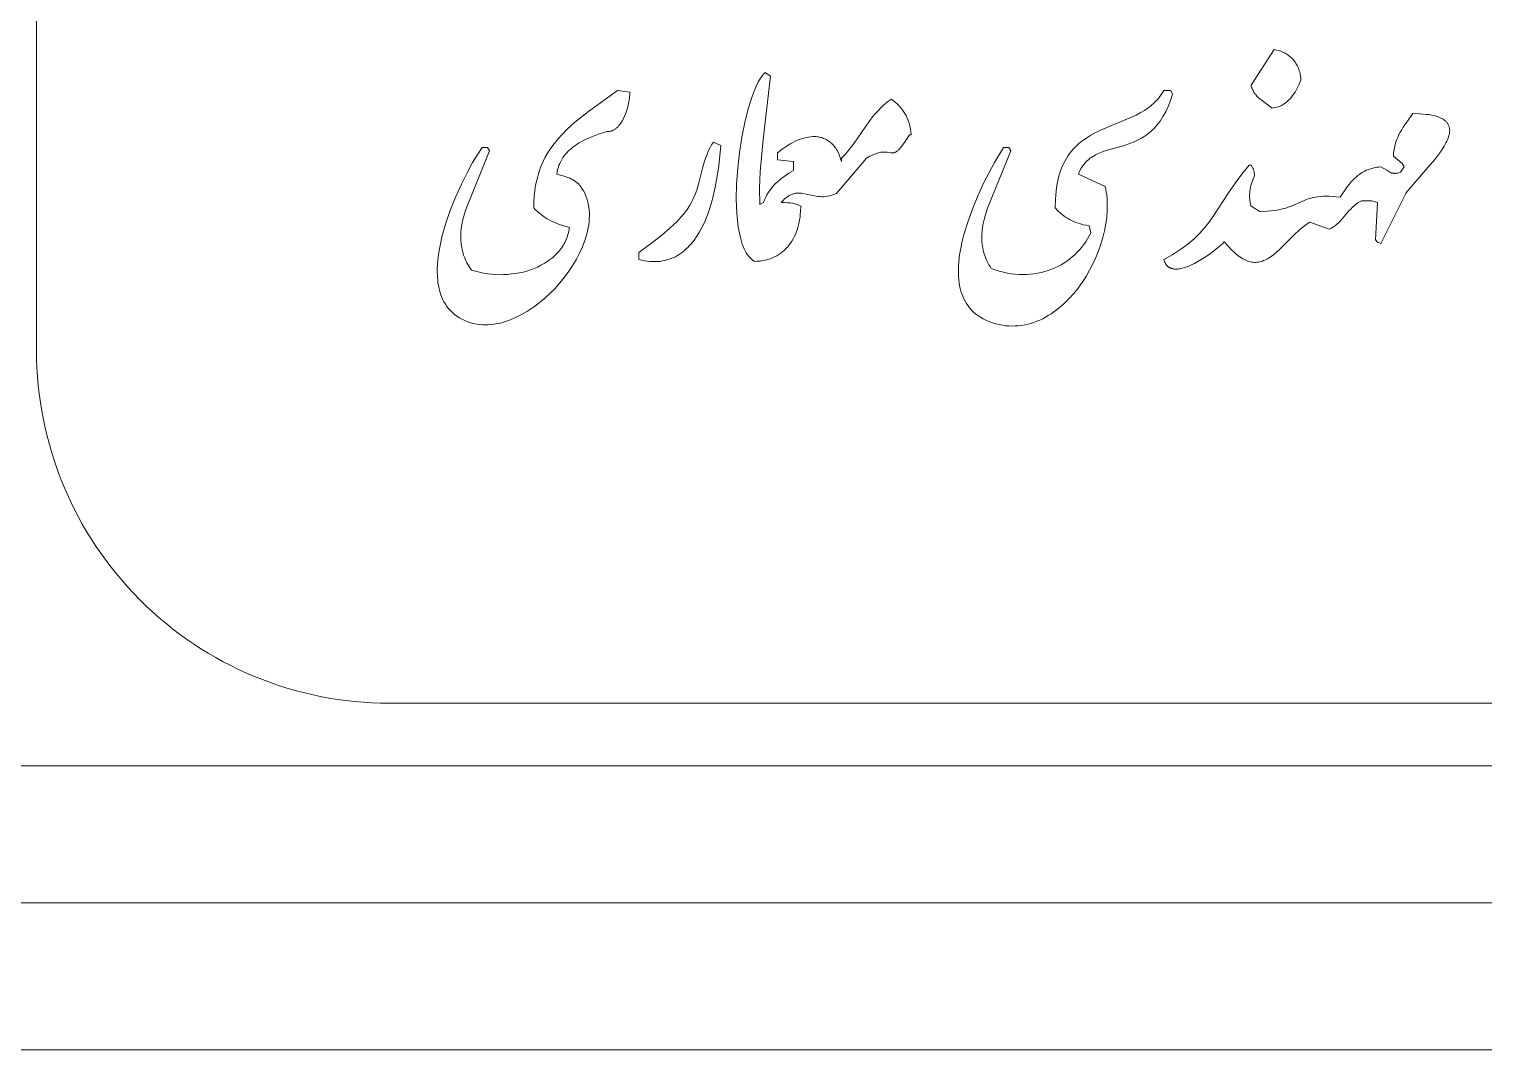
# Model space of a CAD drawing. Header units: metres. Extents: x 236 to 355, y 67 to 475.
# Drawn here: x 295.197 to 296.221, y 437.534 to 438.252 of the extents above; entities that cross this region are included whole.
import ezdxf

# ---------------------------------------------------------------- set-up
doc = ezdxf.new("R2010")
doc.units = ezdxf.units.M
doc.header["$LTSCALE"] = 0.007
doc.header["$MEASUREMENT"] = 0
doc.layers.add('6', color=6, linetype='Continuous')
doc.layers.add('H', color=7, linetype='Continuous')
doc.layers.add('decoration', color=251, linetype='Continuous', lineweight=18)

msp = doc.modelspace()

# ---------------------------------------------------------------- linework, layer by layer
at = {"layer": '6', "lineweight": 5}
for points in [[(311.8068, 457.1336), (283.5068, 457.1336), (283.5068, 437.5336), (311.8068, 437.5336)], [(311.7032, 457.03), (283.6103, 457.03), (283.6103, 437.6371), (311.7032, 437.6371)], [(311.6068, 456.9336), (283.7068, 456.9336), (283.7068, 437.7336), (311.6068, 437.7336)]]:
    msp.add_lwpolyline(points, close=True, dxfattribs=at)
at = {"layer": 'decoration', "lineweight": 5, "ltscale": 0.5}
msp.add_lwpolyline([(295.4506, 438.9433), (297.0253, 438.9433, -0.414214), (297.2679, 438.7008), (297.2679, 438.0202, -0.414214), (297.0253, 437.7776), (295.4506, 437.7776, -0.414214), (295.2021, 438.0261), (295.2021, 438.6949, -0.414214)], format="xyb", close=True, dxfattribs=at)
at = {"layer": 'H', "lineweight": 5}
for points in [[(296.0737, 438.2379), (296.0756, 438.2374), (296.0766, 438.2372), (296.0775, 438.2369), (296.0784, 438.2366), (296.0793, 438.2362), (296.0802, 438.2358), (296.081, 438.2354), (296.0818, 438.235), (296.0826, 438.2345), (296.0834, 438.234), (296.0841, 438.2335), (296.0848, 438.2329), (296.0855, 438.2323), (296.0862, 438.2317), (296.0868, 438.231), (296.0874, 438.2304), (296.088, 438.2296), (296.0885, 438.2289), (296.089, 438.2281), (296.0895, 438.2273), (296.09, 438.2265), (296.0904, 438.2256), (296.0908, 438.2248), (296.0911, 438.2238), (296.0914, 438.2229), (296.0917, 438.2219), (296.0919, 438.2209), (296.0921, 438.2199), (296.0923, 438.2188), (296.0924, 438.2177), (296.0925, 438.2166), (296.0912, 438.2135), (296.0899, 438.2106), (296.0892, 438.2092), (296.0884, 438.2079), (296.0876, 438.2066), (296.0867, 438.2054), (296.0858, 438.2042), (296.0849, 438.2031), (296.0838, 438.2021), (296.0827, 438.2011), (296.0815, 438.2001), (296.0802, 438.1993), (296.0789, 438.1985), (296.0774, 438.1978), (296.0724, 438.1965), (296.0635, 438.2032), (296.0625, 438.2041), (296.0616, 438.2051), (296.0611, 438.2056), (296.0607, 438.2061), (296.0602, 438.2067), (296.0598, 438.2072), (296.0594, 438.2078), (296.0591, 438.2085), (296.0587, 438.2091), (296.0584, 438.2098), (296.0581, 438.2105), (296.0578, 438.2112), (296.0576, 438.212), (296.0574, 438.2128)], [(295.7353, 438.1589), (295.724, 438.1602), (295.724, 438.1652), (295.7273, 438.1677), (295.7307, 438.17), (295.7324, 438.1711), (295.734, 438.172), (295.7357, 438.1729), (295.7374, 438.1737), (295.7391, 438.1744), (295.7408, 438.175), (295.7424, 438.1755), (295.7441, 438.1759), (295.7457, 438.1762), (295.7473, 438.1764), (295.7489, 438.1765), (295.7497, 438.1765), (295.7505, 438.1765), (295.7512, 438.1765), (295.752, 438.1764), (295.7527, 438.1763), (295.7535, 438.1761), (295.7542, 438.176), (295.7549, 438.1758), (295.7556, 438.1756), (295.7563, 438.1753), (295.757, 438.175), (295.7577, 438.1747), (295.7584, 438.1744), (295.759, 438.174), (295.7597, 438.1736), (295.7603, 438.1731), (295.7609, 438.1726), (295.7616, 438.1721), (295.7621, 438.1716), (295.7627, 438.171), (295.7633, 438.1704), (295.7638, 438.1697), (295.7644, 438.169), (295.7649, 438.1683), (295.7654, 438.1675), (295.7659, 438.1667), (295.7668, 438.165), (295.7677, 438.1631), (295.7684, 438.1611), (295.7691, 438.1589), (295.7691, 438.1614), (295.7714, 438.1638), (295.7736, 438.1664), (295.7778, 438.1718), (295.7857, 438.1832), (295.7897, 438.1888), (295.7918, 438.1915), (295.794, 438.194), (295.7964, 438.1965), (295.7988, 438.1988), (295.8001, 438.1999), (295.8014, 438.2009), (295.8028, 438.2019), (295.8042, 438.2028), (295.8056, 438.2017), (295.807, 438.2006), (295.8082, 438.1995), (295.8095, 438.1983), (295.8106, 438.197), (295.8117, 438.1957), (295.8127, 438.1943), (295.8137, 438.1928), (295.8145, 438.1913), (295.8153, 438.1896), (295.816, 438.1879), (295.8166, 438.1861), (295.8171, 438.1841), (295.8175, 438.1821), (295.8178, 438.18), (295.818, 438.1777), (295.8168, 438.1777), (295.8143, 438.1738), (295.8122, 438.1707), (295.8112, 438.1695), (295.8104, 438.1684), (295.8096, 438.1675), (295.8092, 438.1672), (295.8088, 438.1668), (295.8084, 438.1665), (295.8081, 438.1662), (295.8078, 438.166), (295.8074, 438.1658), (295.8071, 438.1656), (295.8068, 438.1655), (295.8065, 438.1653), (295.8063, 438.1653), (295.8062, 438.1652), (295.806, 438.1652), (295.8058, 438.1652), (295.8057, 438.1651), (295.8055, 438.1651), (295.8052, 438.1651), (295.8049, 438.165), (295.8046, 438.165), (295.8043, 438.165), (295.804, 438.1651), (295.8037, 438.1651), (295.8011, 438.1655), (295.8003, 438.1656), (295.7995, 438.1656), (295.7986, 438.1656), (295.7976, 438.1656), (295.7966, 438.1655), (295.7955, 438.1653), (295.7943, 438.1649), (295.793, 438.1645), (295.7916, 438.164), (295.7901, 438.1633), (295.7884, 438.1624), (295.7867, 438.1614), (295.7654, 438.1364), (295.7637, 438.1357), (295.7622, 438.1352), (295.7606, 438.1348), (295.7592, 438.1345), (295.7577, 438.1343), (295.7563, 438.1342), (295.755, 438.1342), (295.7537, 438.1343), (295.7524, 438.1344), (295.7511, 438.1346), (295.7487, 438.135), (295.7441, 438.136), (295.7419, 438.1364), (295.7408, 438.1366), (295.7397, 438.1367), (295.7386, 438.1367), (295.7381, 438.1367), (295.7376, 438.1367), (295.737, 438.1366), (295.7365, 438.1366), (295.736, 438.1365), (295.7354, 438.1363), (295.7349, 438.1362), (295.7344, 438.136), (295.7338, 438.1358), (295.7333, 438.1356), (295.7327, 438.1353), (295.7322, 438.1351), (295.7316, 438.1347), (295.7311, 438.1344), (295.7305, 438.134), (295.73, 438.1335), (295.7294, 438.1331), (295.7288, 438.1326), (295.7277, 438.1314), (295.7265, 438.1301), (295.7289, 438.1301), (295.731, 438.13), (295.7328, 438.1298), (295.7345, 438.1296), (295.7353, 438.1294), (295.7361, 438.1292), (295.7368, 438.129), (295.7375, 438.1288), (295.7389, 438.1282), (295.7403, 438.1276), (295.7402, 438.1237), (295.74, 438.1218), (295.7398, 438.1199), (295.7395, 438.118), (295.7392, 438.1162), (295.7388, 438.1144), (295.7383, 438.1126), (295.7377, 438.1109), (295.7371, 438.1093), (295.7365, 438.1076), (295.7357, 438.106), (295.7349, 438.1045), (295.7341, 438.103), (295.7331, 438.1016), (295.7321, 438.1003), (295.7311, 438.099), (295.7299, 438.0977), (295.7288, 438.0966), (295.7275, 438.0955), (295.7262, 438.0944), (295.7248, 438.0935), (295.7234, 438.0926), (295.7219, 438.0918), (295.7203, 438.0911), (295.7187, 438.0905), (295.717, 438.09), (295.7153, 438.0895), (295.7135, 438.0892), (295.7116, 438.0889), (295.7097, 438.0888), (295.7077, 438.0887), (295.7072, 438.0891), (295.7066, 438.0894), (295.7061, 438.0898), (295.7056, 438.0902), (295.7051, 438.0907), (295.7046, 438.0912), (295.7041, 438.0917), (295.7037, 438.0922), (295.7032, 438.0928), (295.7028, 438.0934), (295.7019, 438.0947), (295.7012, 438.0961), (295.7004, 438.0976), (295.6998, 438.0992), (295.6991, 438.1009), (295.6985, 438.1027), (295.698, 438.1046), (295.6971, 438.1086), (295.6963, 438.1129), (295.6957, 438.1175), (295.6953, 438.1223), (295.6949, 438.1325), (295.6951, 438.1432), (295.6959, 438.1543), (295.6971, 438.1654), (295.6988, 438.1762), (295.7009, 438.1865), (295.7033, 438.1961), (295.706, 438.2047), (295.7074, 438.2085), (295.7089, 438.212), (295.7104, 438.215), (295.7112, 438.2164), (295.712, 438.2177), (295.7128, 438.2188), (295.7136, 438.2199), (295.714, 438.2203), (295.7144, 438.2208), (295.7148, 438.2212), (295.7152, 438.2216), (295.719, 438.2191), (295.7138, 438.1745), (295.7118, 438.1518), (295.7113, 438.1404), (295.7115, 438.1288), (295.714, 438.1301), (295.7147, 438.132), (295.7156, 438.1338), (295.7165, 438.1356), (295.7176, 438.1373), (295.7187, 438.1389), (295.7199, 438.1405), (295.7212, 438.142), (295.7226, 438.1434), (295.724, 438.1448), (295.7255, 438.1461), (295.727, 438.1473), (295.7286, 438.1485), (295.7319, 438.1507), (295.7353, 438.1527)], [(295.6112, 438.209), (295.62, 438.2078), (295.62, 438.2065), (295.6198, 438.2044), (295.6195, 438.2021), (295.6191, 438.1998), (295.6185, 438.1975), (295.6179, 438.1952), (295.6171, 438.193), (295.6162, 438.1908), (295.6152, 438.1887), (295.6147, 438.1877), (295.6141, 438.1868), (295.6135, 438.1859), (295.6129, 438.1851), (295.6123, 438.1843), (295.6116, 438.1835), (295.6109, 438.1829), (295.6106, 438.1826), (295.6102, 438.1823), (295.6098, 438.182), (295.6095, 438.1817), (295.6091, 438.1815), (295.6087, 438.1813), (295.6083, 438.181), (295.6079, 438.1809), (295.6075, 438.1807), (295.6071, 438.1806), (295.6067, 438.1804), (295.6063, 438.1803), (295.6059, 438.1803), (295.6054, 438.1802), (295.605, 438.1802), (295.6046, 438.1802), (295.6041, 438.1802), (295.6037, 438.1802), (295.5979, 438.1783), (295.5921, 438.176), (295.5892, 438.1747), (295.5864, 438.1733), (295.5837, 438.1718), (295.5812, 438.1701), (295.5799, 438.1692), (295.5788, 438.1682), (295.5776, 438.1672), (295.5765, 438.1662), (295.5755, 438.1651), (295.5745, 438.164), (295.5736, 438.1629), (295.5728, 438.1617), (295.572, 438.1604), (295.5713, 438.1591), (295.5706, 438.1577), (295.57, 438.1563), (295.5696, 438.1549), (295.5691, 438.1534), (295.5688, 438.1518), (295.5686, 438.1501), (295.5712, 438.1494), (295.5738, 438.1486), (295.5763, 438.1477), (295.5776, 438.1472), (295.5788, 438.1466), (295.5799, 438.146), (295.581, 438.1453), (295.582, 438.1446), (295.5825, 438.1442), (295.583, 438.1438), (295.5835, 438.1434), (295.5839, 438.143), (295.5843, 438.1426), (295.5847, 438.1421), (295.5851, 438.1416), (295.5855, 438.1411), (295.5858, 438.1406), (295.5862, 438.1401), (295.5872, 438.1384), (295.5882, 438.1366), (295.589, 438.1347), (295.5897, 438.1328), (295.5903, 438.1309), (295.5907, 438.1289), (295.5911, 438.1269), (295.5913, 438.1249), (295.5915, 438.1228), (295.5915, 438.1207), (295.5914, 438.1186), (295.5913, 438.1165), (295.591, 438.1143), (295.5907, 438.1122), (295.5902, 438.11), (295.5897, 438.1078), (295.589, 438.1056), (295.5883, 438.1034), (295.5866, 438.0989), (295.5846, 438.0945), (295.5824, 438.0902), (295.5798, 438.0859), (295.577, 438.0817), (295.574, 438.0775), (295.5707, 438.0736), (295.5673, 438.0697), (295.5637, 438.0661), (295.5599, 438.0626), (295.556, 438.0594), (295.552, 438.0564), (295.5479, 438.0537), (295.5437, 438.0513), (295.5395, 438.0491), (295.5373, 438.0482), (295.5352, 438.0473), (295.533, 438.0466), (295.5309, 438.0459), (295.5288, 438.0453), (295.5266, 438.0449), (295.5245, 438.0445), (295.5224, 438.0442), (295.5202, 438.0441), (295.5181, 438.044), (295.5161, 438.0441), (295.514, 438.0442), (295.5119, 438.0445), (295.5099, 438.0449), (295.5079, 438.0455), (295.5059, 438.0461), (295.5038, 438.047), (295.5018, 438.0479), (295.4999, 438.049), (295.4981, 438.0501), (295.4965, 438.0513), (295.495, 438.0527), (295.4936, 438.054), (295.4923, 438.0555), (295.4911, 438.057), (295.49, 438.0586), (295.489, 438.0603), (295.4881, 438.0621), (295.4873, 438.0639), (295.4867, 438.0657), (295.4861, 438.0676), (295.4856, 438.0696), (295.4851, 438.0716), (295.4848, 438.0737), (295.4846, 438.0758), (295.4844, 438.0779), (295.4843, 438.0824), (295.4845, 438.0869), (295.4849, 438.0916), (295.4856, 438.0963), (295.4865, 438.1011), (295.4876, 438.1059), (295.4904, 438.1156), (295.4937, 438.1252), (295.4974, 438.1344), (295.5014, 438.1431), (295.5054, 438.1511), (295.5092, 438.1582), (295.5128, 438.1642), (295.516, 438.1689), (295.5197, 438.1689), (295.521, 438.1664), (295.5044, 438.1253), (295.5028, 438.1199), (295.5021, 438.1172), (295.5016, 438.1145), (295.5012, 438.1118), (295.5009, 438.1091), (295.5008, 438.1065), (295.5009, 438.1038), (295.5011, 438.1011), (295.5015, 438.0984), (295.5018, 438.0971), (295.5021, 438.0957), (295.5025, 438.0944), (295.5029, 438.0931), (295.5034, 438.0917), (295.5039, 438.0904), (295.5045, 438.0891), (295.5052, 438.0877), (295.5059, 438.0864), (295.5067, 438.0851), (295.5075, 438.0838), (295.5084, 438.0825), (295.5112, 438.0817), (295.514, 438.081), (295.5168, 438.0804), (295.5196, 438.0799), (295.5224, 438.0796), (295.5253, 438.0794), (295.5281, 438.0793), (295.531, 438.0794), (295.5338, 438.0795), (295.5366, 438.0798), (295.5394, 438.0801), (295.5421, 438.0806), (295.5448, 438.0812), (295.5474, 438.0819), (295.55, 438.0828), (295.5525, 438.0837), (295.5549, 438.0847), (295.5573, 438.0859), (295.5595, 438.0871), (295.5617, 438.0885), (295.5637, 438.0899), (295.5657, 438.0915), (295.5675, 438.0932), (295.5692, 438.0949), (295.5708, 438.0968), (295.5715, 438.0978), (295.5722, 438.0988), (295.5729, 438.0998), (295.5735, 438.1008), (295.5741, 438.1019), (295.5746, 438.103), (295.5751, 438.1041), (295.5756, 438.1052), (295.576, 438.1064), (295.5763, 438.1076), (295.5767, 438.1088), (295.577, 438.11), (295.5772, 438.1113), (295.5774, 438.1125), (295.5734, 438.1137), (295.5697, 438.1149), (295.5663, 438.1163), (295.5647, 438.1171), (295.5632, 438.1179), (295.5617, 438.1187), (295.5603, 438.1196), (295.5589, 438.1206), (295.5575, 438.1216), (295.5562, 438.1227), (295.5549, 438.1238), (295.5536, 438.125), (295.5523, 438.1263), (295.5524, 438.1306), (295.5526, 438.1346), (295.553, 438.1386), (295.5536, 438.1423), (295.5544, 438.1459), (295.5553, 438.1494), (295.5564, 438.1527), (295.5576, 438.1559), (295.5589, 438.159), (295.5604, 438.162), (295.562, 438.1648), (295.5638, 438.1676), (295.5656, 438.1702), (295.5675, 438.1727), (295.5696, 438.1752), (295.5717, 438.1776), (295.5761, 438.1821), (295.5809, 438.1864), (295.5908, 438.1943)], [(295.996, 438.209), (296.001, 438.209), (296.0022, 438.2065), (296.0007, 438.2019), (295.999, 438.1978), (295.9973, 438.194), (295.9954, 438.1906), (295.9944, 438.189), (295.9934, 438.1875), (295.9923, 438.1861), (295.9913, 438.1848), (295.9902, 438.1835), (295.9891, 438.1823), (295.988, 438.1812), (295.9869, 438.1802), (295.9857, 438.1792), (295.9846, 438.1783), (295.9834, 438.1774), (295.9822, 438.1766), (295.9798, 438.1752), (295.9774, 438.1739), (295.975, 438.1728), (295.9725, 438.1718), (295.9675, 438.1701), (295.9578, 438.1674), (295.9532, 438.166), (295.951, 438.1651), (295.9489, 438.1642), (295.9479, 438.1637), (295.9469, 438.1631), (295.9459, 438.1626), (295.9449, 438.1619), (295.944, 438.1613), (295.9431, 438.1605), (295.9422, 438.1598), (295.9414, 438.1589), (295.9406, 438.1581), (295.9398, 438.1571), (295.939, 438.1561), (295.9383, 438.1551), (295.9376, 438.154), (295.937, 438.1528), (295.9364, 438.1515), (295.9358, 438.1501), (295.9546, 438.1414), (295.9551, 438.1394), (295.9555, 438.1373), (295.9558, 438.1352), (295.956, 438.1331), (295.9561, 438.1309), (295.9562, 438.1287), (295.9562, 438.1242), (295.9558, 438.1196), (295.9552, 438.115), (295.9543, 438.1103), (295.9531, 438.1055), (295.9517, 438.1008), (295.95, 438.0961), (295.9482, 438.0915), (295.9461, 438.0869), (295.9437, 438.0825), (295.9412, 438.0781), (295.9385, 438.0739), (295.9356, 438.0699), (295.9325, 438.0661), (295.9292, 438.0624), (295.9258, 438.059), (295.9222, 438.0559), (295.9185, 438.0531), (295.9166, 438.0518), (295.9146, 438.0505), (295.9127, 438.0494), (295.9107, 438.0483), (295.9086, 438.0474), (295.9066, 438.0465), (295.9045, 438.0457), (295.9024, 438.045), (295.9002, 438.0444), (295.8981, 438.044), (295.8959, 438.0436), (295.8937, 438.0433), (295.8914, 438.0432), (295.8892, 438.0431), (295.8869, 438.0432), (295.8846, 438.0434), (295.8823, 438.0438), (295.88, 438.0442), (295.8777, 438.0448), (295.8754, 438.0455), (295.873, 438.0464), (295.8706, 438.0474), (295.8687, 438.0483), (295.8668, 438.0494), (295.8651, 438.0505), (295.8634, 438.0517), (295.8619, 438.053), (295.8605, 438.0544), (295.8592, 438.0559), (295.8581, 438.0574), (295.857, 438.059), (295.856, 438.0606), (295.8551, 438.0623), (295.8544, 438.0641), (295.8537, 438.0659), (295.8531, 438.0678), (295.8526, 438.0697), (295.8522, 438.0717), (295.8518, 438.0737), (295.8516, 438.0757), (295.8514, 438.0778), (295.8513, 438.08), (295.8514, 438.0843), (295.8517, 438.0888), (295.8522, 438.0934), (295.853, 438.0981), (295.854, 438.1028), (295.8552, 438.1075), (295.8581, 438.1169), (295.8615, 438.1262), (295.8652, 438.1352), (295.8691, 438.1437), (295.8768, 438.1584), (295.8832, 438.1689), (295.8869, 438.1689), (295.8882, 438.1664), (295.8717, 438.1261), (295.8701, 438.1208), (295.8694, 438.1181), (295.8688, 438.1154), (295.8683, 438.1128), (295.868, 438.1101), (295.8678, 438.1074), (295.8678, 438.1047), (295.8679, 438.1021), (295.8682, 438.0994), (295.8685, 438.0981), (295.8687, 438.0968), (295.8691, 438.0954), (295.8694, 438.0941), (295.8699, 438.0928), (295.8703, 438.0915), (295.8709, 438.0902), (295.8715, 438.0889), (295.8721, 438.0876), (295.8728, 438.0863), (295.8736, 438.085), (295.8744, 438.0837), (295.8773, 438.0827), (295.8801, 438.0818), (295.883, 438.0811), (295.8858, 438.0805), (295.8886, 438.08), (295.8913, 438.0797), (295.8941, 438.0795), (295.8968, 438.0794), (295.8994, 438.0794), (295.9021, 438.0796), (295.9046, 438.0799), (295.9072, 438.0803), (295.9097, 438.0809), (295.9121, 438.0815), (295.9145, 438.0823), (295.9169, 438.0831), (295.9192, 438.0841), (295.9214, 438.0851), (295.9236, 438.0863), (295.9256, 438.0875), (295.9277, 438.0889), (295.9296, 438.0903), (295.9315, 438.0918), (295.9333, 438.0934), (295.935, 438.0951), (295.9367, 438.0968), (295.9382, 438.0987), (295.9397, 438.1006), (295.9411, 438.1025), (295.9423, 438.1046), (295.9435, 438.1066), (295.9446, 438.1088), (295.9433, 438.1138), (295.9412, 438.1141), (295.9393, 438.1145), (295.9374, 438.115), (295.9357, 438.1155), (295.934, 438.1161), (295.9324, 438.1167), (295.9309, 438.1174), (295.9295, 438.1182), (295.9281, 438.119), (295.9268, 438.1199), (295.9255, 438.1208), (295.9243, 438.1218), (295.9231, 438.1228), (295.9219, 438.1239), (295.9195, 438.1263), (295.9196, 438.1324), (295.9201, 438.1381), (295.9204, 438.1407), (295.9209, 438.1433), (295.9214, 438.1457), (295.9219, 438.148), (295.9226, 438.1502), (295.9233, 438.1524), (295.924, 438.1544), (295.9249, 438.1563), (295.9257, 438.1582), (295.9267, 438.1599), (295.9277, 438.1616), (295.9287, 438.1632), (295.9298, 438.1648), (295.931, 438.1662), (295.9322, 438.1676), (295.9334, 438.1689), (295.9347, 438.1702), (295.936, 438.1714), (295.9374, 438.1725), (295.9388, 438.1736), (295.9417, 438.1756), (295.9447, 438.1775), (295.9477, 438.1792), (295.9509, 438.1808), (295.9765, 438.1917), (295.9794, 438.1933), (295.9823, 438.195), (295.985, 438.1968), (295.9863, 438.1978), (295.9876, 438.1988), (295.9888, 438.1999), (295.99, 438.201), (295.9911, 438.2022), (295.9922, 438.2034), (295.9932, 438.2047), (295.9942, 438.2061), (295.9951, 438.2075)], [(296.1714, 438.1928), (296.1764, 438.1926), (296.1808, 438.1922), (296.1828, 438.192), (296.1846, 438.1916), (296.1863, 438.1913), (296.1878, 438.1908), (296.1893, 438.1904), (296.1905, 438.1898), (296.1911, 438.1896), (296.1917, 438.1893), (296.1922, 438.189), (296.1927, 438.1887), (296.1932, 438.1883), (296.1937, 438.188), (296.1941, 438.1877), (296.1945, 438.1873), (296.1948, 438.187), (296.1952, 438.1866), (296.1955, 438.1862), (296.1958, 438.1858), (296.196, 438.1854), (296.1963, 438.185), (296.1965, 438.1846), (296.1966, 438.1842), (296.1968, 438.1838), (296.1969, 438.1833), (296.197, 438.1829), (296.1971, 438.1824), (296.1972, 438.182), (296.1972, 438.1815), (296.1973, 438.181), (296.1973, 438.1805), (296.1972, 438.18), (296.1972, 438.1796), (296.1971, 438.1791), (296.1971, 438.1785), (296.1968, 438.1775), (296.1965, 438.1765), (296.1962, 438.1754), (296.1958, 438.1743), (296.1953, 438.1732), (296.1947, 438.1721), (296.1935, 438.1698), (296.192, 438.1675), (296.1904, 438.1651), (296.1868, 438.1604), (296.1789, 438.1512), (296.1715, 438.1429), (296.1686, 438.1393), (296.1674, 438.1378), (296.1664, 438.1364), (296.1489, 438.1013), (296.1477, 438.1017), (296.147, 438.102), (296.1466, 438.1021), (296.1466, 438.1021), (296.1465, 438.1021), (296.1465, 438.1021), (296.1465, 438.1021), (296.1465, 438.1021), (296.1465, 438.1021), (296.1465, 438.1021), (296.1465, 438.1021), (296.1465, 438.1021), (296.1465, 438.1021), (296.1465, 438.1021), (296.1465, 438.1021), (296.1465, 438.1021), (296.1465, 438.1021), (296.1465, 438.1021), (296.1465, 438.1021), (296.1465, 438.1021), (296.1465, 438.1021), (296.1465, 438.1021), (296.1465, 438.1021), (296.1465, 438.1021), (296.1465, 438.1021), (296.1465, 438.1021), (296.1465, 438.1021), (296.1465, 438.1021), (296.1465, 438.1021), (296.1465, 438.1021), (296.1465, 438.1021), (296.1465, 438.1021), (296.1465, 438.1021), (296.1465, 438.1021), (296.1465, 438.1021), (296.1465, 438.1021), (296.1465, 438.1021), (296.1465, 438.1021), (296.1465, 438.1021), (296.1465, 438.1021), (296.1465, 438.1021), (296.1465, 438.1021), (296.1465, 438.1021), (296.1465, 438.1021), (296.1465, 438.1021), (296.1465, 438.1021), (296.1465, 438.1021), (296.1465, 438.1021), (296.1465, 438.1021), (296.1465, 438.1021), (296.1465, 438.1021), (296.1465, 438.1021), (296.1465, 438.1021), (296.1465, 438.1021), (296.1465, 438.1021), (296.1465, 438.1021), (296.1465, 438.1021), (296.1465, 438.1021), (296.1465, 438.1021), (296.1465, 438.1021), (296.1465, 438.1021), (296.1465, 438.1021), (296.1465, 438.1021), (296.1465, 438.1021), (296.1465, 438.1021), (296.1465, 438.1021), (296.1465, 438.1021), (296.1465, 438.1021), (296.1465, 438.1021), (296.1465, 438.1021), (296.1465, 438.1021), (296.1465, 438.1021), (296.1465, 438.1021), (296.1465, 438.1021), (296.1465, 438.1021), (296.1465, 438.1021), (296.1465, 438.1021), (296.1465, 438.1021), (296.1465, 438.1021), (296.1465, 438.1021), (296.1465, 438.1021), (296.1465, 438.1021), (296.1465, 438.1021), (296.1465, 438.1021), (296.1465, 438.1021), (296.1465, 438.1021), (296.1465, 438.1021), (296.1465, 438.1021), (296.1464, 438.1021), (296.1464, 438.1021), (296.1464, 438.1021), (296.1464, 438.1021), (296.1464, 438.1021), (296.1464, 438.1021), (296.1464, 438.1021), (296.1464, 438.1021), (296.1464, 438.1021), (296.1464, 438.1021), (296.1464, 438.1021), (296.1464, 438.1021), (296.1464, 438.1021), (296.1464, 438.1021), (296.1464, 438.1021), (296.1464, 438.1021), (296.1464, 438.1021), (296.1464, 438.1021), (296.1464, 438.1021), (296.1464, 438.1021), (296.1464, 438.1021), (296.1464, 438.1021), (296.1464, 438.1021), (296.1464, 438.1022), (296.1464, 438.1022), (296.1464, 438.1022), (296.1464, 438.1022), (296.1464, 438.1022), (296.1464, 438.1022), (296.1464, 438.1022), (296.1464, 438.1022), (296.1464, 438.1022), (296.1464, 438.1022), (296.1464, 438.1022), (296.1464, 438.1022), (296.1464, 438.1022), (296.1464, 438.1022), (296.1464, 438.1022), (296.1464, 438.1022), (296.1464, 438.1022), (296.1464, 438.1022), (296.1464, 438.1022), (296.1451, 438.1038), (296.1464, 438.1301), (296.1426, 438.1313), (296.1351, 438.1313), (296.1342, 438.1309), (296.1333, 438.1304), (296.1325, 438.1298), (296.1317, 438.1293), (296.131, 438.1287), (296.1303, 438.1281), (296.1289, 438.1268), (296.1276, 438.1255), (296.1264, 438.1242), (296.124, 438.1214), (296.1217, 438.1186), (296.1204, 438.1172), (296.1191, 438.1159), (296.1176, 438.1146), (296.1169, 438.114), (296.1161, 438.1134), (296.1153, 438.1129), (296.1144, 438.1123), (296.1135, 438.1118), (296.1125, 438.1113), (296.0988, 438.1163), (296.0969, 438.1151), (296.0951, 438.1138), (296.0933, 438.1124), (296.0915, 438.1109), (296.0881, 438.1077), (296.0848, 438.1043), (296.0782, 438.0977), (296.0749, 438.0947), (296.0732, 438.0933), (296.0715, 438.0921), (296.0698, 438.0909), (296.069, 438.0904), (296.0681, 438.09), (296.0672, 438.0896), (296.0663, 438.0892), (296.0654, 438.0889), (296.0645, 438.0886), (296.0636, 438.0884), (296.0627, 438.0882), (296.0617, 438.0881), (296.0608, 438.088), (296.0598, 438.088), (296.0589, 438.0881), (296.0579, 438.0882), (296.0569, 438.0884), (296.0559, 438.0887), (296.0548, 438.089), (296.0538, 438.0895), (296.0527, 438.09), (296.0517, 438.0905), (296.0506, 438.0912), (296.0495, 438.0919), (296.0483, 438.0927), (296.0472, 438.0936), (296.046, 438.0946), (296.0436, 438.0968), (296.0412, 438.0995), (296.0386, 438.1025), (296.0381, 438.102), (296.0375, 438.1013), (296.0358, 438.0998), (296.0335, 438.0979), (296.0309, 438.0958), (296.0279, 438.0936), (296.0246, 438.0914), (296.0212, 438.0892), (296.0177, 438.0873), (296.0159, 438.0864), (296.0141, 438.0856), (296.0124, 438.0849), (296.0106, 438.0844), (296.009, 438.0839), (296.0081, 438.0837), (296.0073, 438.0835), (296.0065, 438.0834), (296.0058, 438.0833), (296.005, 438.0833), (296.0043, 438.0833), (296.0035, 438.0833), (296.0028, 438.0834), (296.0025, 438.0835), (296.0022, 438.0835), (296.0018, 438.0836), (296.0015, 438.0837), (296.0012, 438.0838), (296.0009, 438.0839), (296.0006, 438.0841), (296.0003, 438.0842), (296, 438.0844), (295.9997, 438.0845), (295.9994, 438.0847), (295.9991, 438.0849), (295.9989, 438.0851), (295.9986, 438.0853), (295.9984, 438.0856), (295.9981, 438.0858), (295.9979, 438.0861), (295.9977, 438.0864), (295.9975, 438.0867), (295.9973, 438.087), (295.9971, 438.0873), (295.9969, 438.0876), (295.9967, 438.088), (295.9966, 438.0884), (295.9964, 438.0887), (295.9962, 438.0891), (295.996, 438.09), (296.0024, 438.0936), (296.008, 438.0973), (296.013, 438.1009), (296.0173, 438.1046), (296.0212, 438.1084), (296.0246, 438.1122), (296.0278, 438.116), (296.0306, 438.12), (296.0416, 438.137), (296.0481, 438.1463), (296.0519, 438.1513), (296.0561, 438.1564), (296.0574, 438.1564), (296.0584, 438.1547), (296.0586, 438.1544), (296.0588, 438.1541), (296.0589, 438.1538), (296.059, 438.1536), (296.059, 438.1535), (296.0591, 438.1531), (296.0593, 438.1527), (296.0595, 438.1518), (296.0599, 438.1489), (296.0587, 438.1461), (296.0582, 438.1447), (296.0577, 438.1434), (296.0573, 438.1421), (296.057, 438.1408), (296.0568, 438.1395), (296.0566, 438.1382), (296.0565, 438.1369), (296.0564, 438.1356), (296.0564, 438.1344), (296.0565, 438.133), (296.0566, 438.1317), (296.0568, 438.1304), (296.0571, 438.129), (296.0574, 438.1276), (296.0637, 438.1238), (296.069, 438.124), (296.0736, 438.1245), (296.0757, 438.1248), (296.0776, 438.1252), (296.0795, 438.1256), (296.0811, 438.126), (296.0842, 438.127), (296.087, 438.1281), (296.092, 438.1304), (296.0944, 438.1314), (296.097, 438.1324), (296.0983, 438.1329), (296.0997, 438.1333), (296.1012, 438.1336), (296.1028, 438.1339), (296.1044, 438.1342), (296.1062, 438.1344), (296.1081, 438.1345), (296.1102, 438.1345), (296.1124, 438.1345), (296.1148, 438.1344), (296.1201, 438.1338), (296.1252, 438.1411), (296.1265, 438.1429), (296.128, 438.1446), (296.1295, 438.1463), (296.1311, 438.1478), (296.1319, 438.1485), (296.1328, 438.1493), (296.1337, 438.1499), (296.1346, 438.1506), (296.1356, 438.1512), (296.1366, 438.1518), (296.1376, 438.1523), (296.1387, 438.1528), (296.1398, 438.1533), (296.141, 438.1537), (296.1422, 438.1541), (296.1434, 438.1544), (296.1447, 438.1547), (296.146, 438.1549), (296.1474, 438.1551), (296.1489, 438.1552), (296.153, 438.1528), (296.1545, 438.1519), (296.1552, 438.1515), (296.1556, 438.1513), (296.1559, 438.1512), (296.1563, 438.1511), (296.1566, 438.1509), (296.157, 438.1508), (296.1573, 438.1508), (296.1577, 438.1507), (296.1581, 438.1507), (296.1585, 438.1506), (296.1589, 438.1506), (296.1593, 438.1507), (296.1597, 438.1507), (296.1601, 438.1508), (296.1606, 438.1508), (296.1616, 438.1511), (296.1627, 438.1514), (296.1652, 438.1552), (296.1639, 438.1577), (296.1577, 438.1627), (296.1578, 438.1652), (296.1582, 438.1675), (296.1586, 438.1698), (296.1592, 438.172), (296.1599, 438.174), (296.1607, 438.176), (296.1616, 438.1779), (296.1625, 438.1797), (296.1635, 438.1814), (296.1646, 438.1831), (296.1668, 438.1864)], [(295.6789, 438.1727), (295.6839, 438.1702), (295.6826, 438.156), (295.6815, 438.1486), (295.6801, 438.141), (295.6783, 438.1335), (295.6762, 438.1262), (295.675, 438.1226), (295.6736, 438.1191), (295.6722, 438.1157), (295.6706, 438.1125), (295.6689, 438.1094), (295.6671, 438.1064), (295.6652, 438.1036), (295.6631, 438.101), (295.662, 438.0998), (295.6609, 438.0986), (295.6597, 438.0975), (295.6585, 438.0964), (295.6573, 438.0954), (295.656, 438.0945), (295.6547, 438.0936), (295.6534, 438.0928), (295.652, 438.092), (295.6506, 438.0913), (295.6491, 438.0907), (295.6476, 438.0902), (295.6461, 438.0897), (295.6445, 438.0893), (295.6429, 438.089), (295.6412, 438.0887), (295.6395, 438.0886), (295.6377, 438.0885), (295.6359, 438.0885), (295.6341, 438.0886), (295.6322, 438.0888), (295.6303, 438.0891), (295.6283, 438.0895), (295.6263, 438.09), (295.6263, 438.095), (295.637, 438.103), (295.6426, 438.1074), (295.6481, 438.1121), (295.6534, 438.1171), (295.6558, 438.1197), (295.6581, 438.1224), (295.6602, 438.1251), (295.662, 438.1279), (295.6629, 438.1294), (295.6637, 438.1309), (295.6644, 438.1323), (295.6651, 438.1338), (295.6661, 438.1364), (295.667, 438.1389), (295.6685, 438.144), (295.6712, 438.1543), (295.6726, 438.1593), (295.6734, 438.1617), (295.6743, 438.164), (295.6752, 438.1663), (295.6763, 438.1685), (295.6775, 438.1707), (295.6782, 438.1717)]]:
    msp.add_lwpolyline(points, close=True, dxfattribs=at)

doc.saveas('drawing.dxf')
